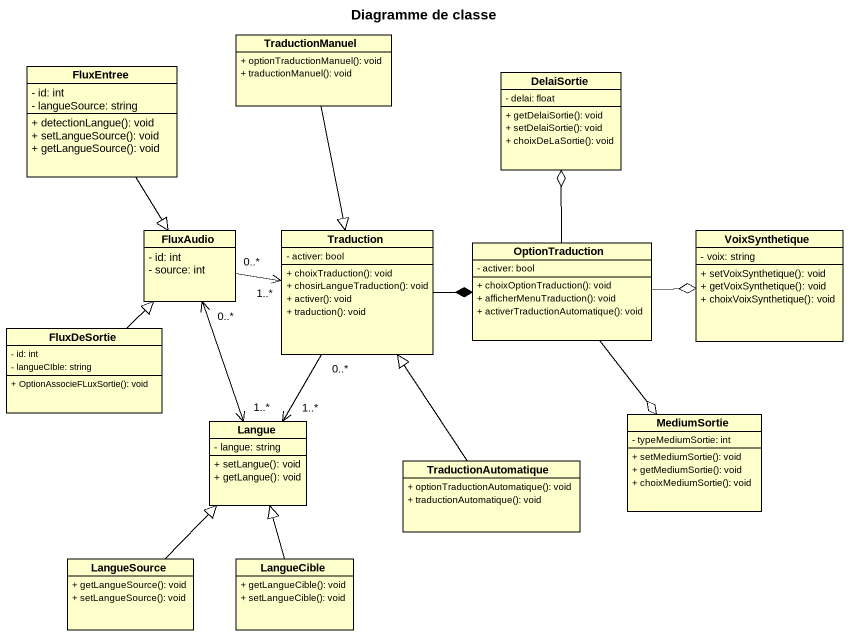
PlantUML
@startuml
title Diagramme de classe
hide circle
hide empty members
skinparam classAttributeIconSize 0
class TraductionManuel {
  + optionTraductionManuel(): void
  + traductionManuel(): void
}
class FluxEntree {
  - id: int
  - langueSource: string
  + detectionLangue(): void
  + setLangueSource(): void
  + getLangueSource(): void
}
class DelaiSortie {
  - delai: float
  + getDelaiSortie(): void
  + setDelaiSortie(): void
  + choixDeLaSortie(): void
}
class FluxAudio {
  - id: int
  - source: int
}
class Traduction {
  - activer: bool
  + choixTraduction(): void
  + chosirLangueTraduction(): void
  + activer(): void
  + traduction(): void
}
class OptionTraduction {
  - activer: bool
  + choixOptionTraduction(): void
  + afficherMenuTraduction(): void
  + activerTraductionAutomatique(): void
}
class VoixSynthetique {
  - voix: string
  + setVoixSynthetique(): void
  + getVoixSynthetique(): void
  + choixVoixSynthetique(): void
}
class FluxDeSortie {
  - id: int
  - langueCIble: string
  + OptionAssocieFLuxSortie(): void
}
class Langue {
  - langue: string
  + setLangue(): void
  + getLangue(): void
}
class MediumSortie {
  - typeMediumSortie: int
  + setMediumSortie(): void
  + getMediumSortie(): void
  + choixMediumSortie(): void
}
class TraductionAutomatique {
  + optionTraductionAutomatique(): void
  + traductionAutomatique(): void
}
class LangueSource {
  + getLangueSource(): void
  + setLangueSource(): void
}
class LangueCible {
  + getLangueCible(): void
  + setLangueCible(): void
}
TraductionManuel --|> Traduction
FluxEntree --|> FluxAudio
FluxAudio "0..*" -right-> "1..*" Traduction
FluxAudio "0..*" <--> "1..*" Langue
Traduction -right-* OptionTraduction
Traduction "0..*" --> "1..*" Langue
OptionTraduction -up-o DelaiSortie
OptionTraduction -right-o VoixSynthetique
OptionTraduction --o MediumSortie
FluxDeSortie -up-|> FluxAudio
TraductionAutomatique -up-|> Traduction
LangueSource -up-|> Langue
LangueCible -up-|> Langue
@enduml
